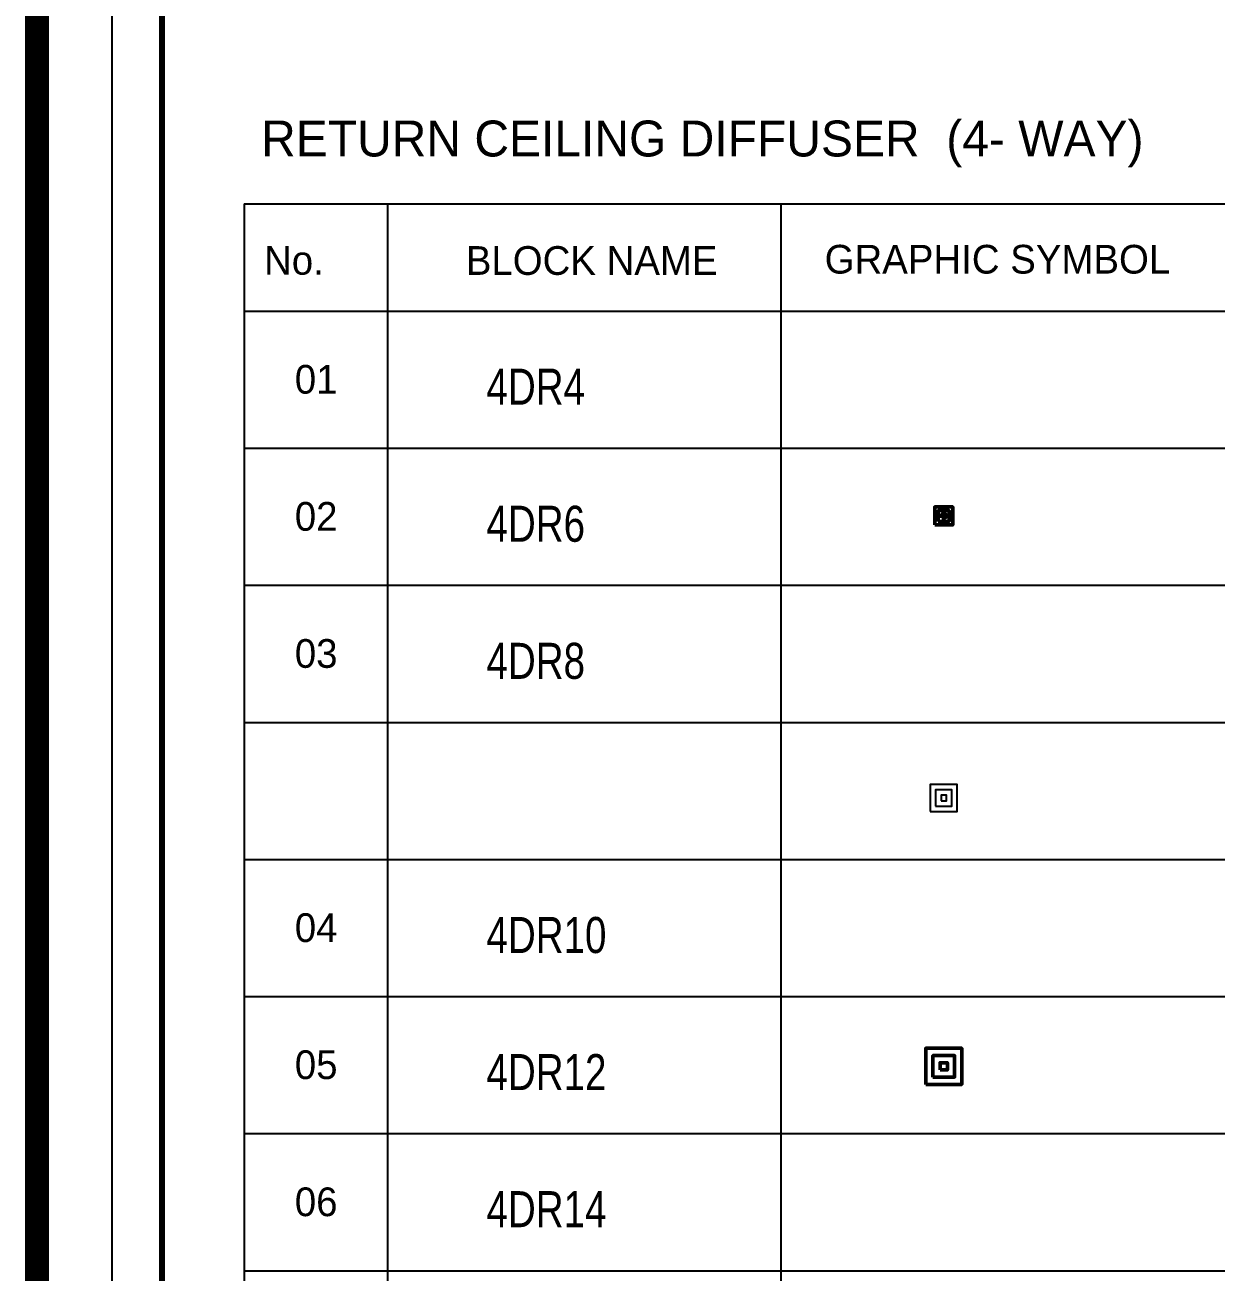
# Model space of a CAD drawing. Header units: millimetres. Extents: x -21221 to 1625077, y -149981 to 356550.
# Drawn here: x 234748 to 244668, y 187314 to 197697 of the extents above; entities that cross this region are included whole.
import ezdxf
from ezdxf.enums import TextEntityAlignment as Align

# ---------------------------------------------------------------- set-up
doc = ezdxf.new("R2010")
doc.units = ezdxf.units.MM
doc.header["$LTSCALE"] = 1000
doc.header["$MEASUREMENT"] = 0
doc.layers.get('0').update_dxf_attribs({"linetype": 'CONTINUOUS'})
for name, color, linetype in [('12- EQUIPMENT HVAC', 12, 'CONTINUOUS'), ('150-FRAM-PLAN-0-2', 150, 'CONTINUOUS'), ('200-FRAME-PLAN-1-0-0-6', 200, 'CONTINUOUS'), ('4-TEXT-HVAC', 4, 'CONTINUOUS'), ('40-REFERENCE-DRAWINGS-0-35', 40, 'CONTINUOUS'), ('43-REFERENCE-0-33', 43, 'CONTINUOUS'), ('70-FRAM-DETAIL-0-45', 70, 'CONTINUOUS')]:
    doc.layers.add(name, color=color, linetype=linetype)
doc.layers.add('6-RETURN-DUCT', color=6, linetype='CONTINUOUS', lineweight=50)
doc.styles.add('STENCIL', font='stencil.shx')
doc.styles.add('style2', font='stencil.shx')

# ---------------------------------------------------------------- blocks, each defined once
blk = doc.blocks.new('4DR6')
at = {"color": 13}
for points in [[(0, 112, 0, 32.1, 0), (0, 191, 0, 0, 0), (0, 221, 0, 0, 0), (16, 237, 0, 0, 0), (-16, 237, 0, 0, 0), (0, 253, 0, 0, 0), (0, 293, 0, 0, 0)], [(-112, 0, 0, 32.1, 0), (-191, 0, 0, 0, 0), (-221, 0, 0, 0, 0), (-237, -16, 0, 0, 0), (-237, 16, 0, 0, 0), (-253, 0, 0, 0, 0), (-293, 0, 0, 0, 0)], [(112, 0, 0, 32.1, 0), (191, 0, 0, 0, 0), (221, 0, 0, 0, 0), (237, -16, 0, 0, 0), (237, 16, 0, 0, 0), (253, 0, 0, 0, 0), (293, 0, 0, 0, 0)], [(0, -112, 0, 32.1, 0), (0, -191, 0, 0, 0), (0, -221, 0, 0, 0), (16, -237, 0, 0, 0), (-16, -237, 0, 0, 0), (0, -253, 0, 0, 0), (0, -293, 0, 0, 0)]]:
    blk.add_lwpolyline(points, format="xyseb", dxfattribs=at)
at = {"color": 12}
blk.add_lwpolyline([(-75, -75), (75, -75), (75, 75), (-75, 75)], close=True, dxfattribs=at)
at = {"color": 13}
for points in [[(-45, -45), (45, -45), (45, 45), (-45, 45)], [(-15, -15), (15, -15), (15, 15), (-15, 15)]]:
    blk.add_lwpolyline(points, close=True, dxfattribs=at)
blk = doc.blocks.new('4DR12')
at = {"color": 13}
for points in [[(0, 250, 0, 85.5, 0), (0, 459, 0, 0, 0), (0, 587, 0, 0, 0), (-43, 630, 0, 0, 0), (43, 630, 0, 0, 0), (0, 672, 0, 0, 0), (0, 801, 0, 0, 0)], [(-250, 0, 0, 85.5, 0), (-459, 0, 0, 0, 0), (-587, 0, 0, 0, 0), (-630, -43, 0, 0, 0), (-630, 43, 0, 0, 0), (-672, 0, 0, 0, 0), (-801, 0, 0, 0, 0)], [(250, 0, 0, 85.5, 0), (459, 0, 0, 0, 0), (587, 0, 0, 0, 0), (630, -43, 0, 0, 0), (630, 43, 0, 0, 0), (672, 0, 0, 0, 0), (801, 0, 0, 0, 0)], [(0, -250, 0, 85.5, 0), (0, -459, 0, 0, 0), (0, -587, 0, 0, 0), (-43, -630, 0, 0, 0), (43, -630, 0, 0, 0), (0, -672, 0, 0, 0), (0, -801, 0, 0, 0)]]:
    blk.add_lwpolyline(points, format="xyseb", dxfattribs=at)
at = {"color": 12}
blk.add_lwpolyline([(-150, -150), (150, -150), (150, 150), (-150, 150)], close=True, dxfattribs=at)
at = {"color": 13}
for points in [[(-90, -90), (90, -90), (90, 90), (-90, 90)], [(-30, -30), (30, -30), (30, 30), (-30, 30)]]:
    blk.add_lwpolyline(points, close=True, dxfattribs=at)
blk = doc.blocks.new('4DR14')
at = {"color": 13}
for points in [[(0, 247, 0, 48.1, 0), (0, 365, 0, 0, 0), (0, 410, 0, 0, 0), (24, 434, 0, 0, 0), (-24, 434, 0, 0, 0), (0, 458, 0, 0, 0), (0, 518, 0, 0, 0)], [(-231, 16, 0, 48.1, 0), (-349, 16, 0, 0, 0), (-394, 16, 0, 0, 0), (-418, -8, 0, 0, 0), (-418, 40, 0, 0, 0), (-442, 16, 0, 0, 0), (-502, 16, 0, 0, 0)], [(231, 16, 0, 48.1, 0), (349, 16, 0, 0, 0), (394, 16, 0, 0, 0), (418, -8, 0, 0, 0), (418, 40, 0, 0, 0), (442, 16, 0, 0, 0), (502, 16, 0, 0, 0)], [(0, -215, 0, 48.1, 0), (0, -332, 0, 0, 0), (0, -377, 0, 0, 0), (24, -401, 0, 0, 0), (-24, -401, 0, 0, 0), (0, -426, 0, 0, 0), (0, -485, 0, 0, 0)]]:
    blk.add_lwpolyline(points, format="xyseb", dxfattribs=at)
at = {"color": 12}
blk.add_lwpolyline([(-175, -159), (175, -159), (175, 191), (-175, 191)], close=True, dxfattribs=at)
at = {"color": 13}
for points in [[(-105, -89), (105, -89), (105, 121), (-105, 121)], [(-35, -19), (35, -19), (35, 51), (-35, 51)]]:
    blk.add_lwpolyline(points, close=True, dxfattribs=at)
blk = doc.blocks.new('4DR9')
at = {"color": 13}
for points in [[(4, 155, 0, 36.1, 0), (4, 243, 0, 0, 0), (4, 276, 0, 0, 0), (22, 294, 0, 0, 0), (-14, 294, 0, 0, 0), (4, 312, 0, 0, 0), (4, 357, 0, 0, 0)], [(-151, 0, 0, 36.1, 0), (-239, 0, 0, 0, 0), (-272, 0, 0, 0, 0), (-290, -18, 0, 0, 0), (-290, 18, 0, 0, 0), (-308, 0, 0, 0, 0), (-353, 0, 0, 0, 0)], [(159, 0, 0, 36.1, 0), (247, 0, 0, 0, 0), (281, 0, 0, 0, 0), (299, -18, 0, 0, 0), (299, 18, 0, 0, 0), (317, 0, 0, 0, 0), (362, 0, 0, 0, 0)], [(4, -155, 0, 36.1, 0), (4, -243, 0, 0, 0), (4, -276, 0, 0, 0), (22, -294, 0, 0, 0), (-14, -294, 0, 0, 0), (4, -312, 0, 0, 0), (4, -357, 0, 0, 0)]]:
    blk.add_lwpolyline(points, format="xyseb", dxfattribs=at)
at = {"color": 12}
blk.add_lwpolyline([(-108, -113), (117, -113), (117, 113), (-108, 113)], close=True, dxfattribs=at)
at = {"color": 13}
for points in [[(-63, -68), (72, -68), (72, 68), (-63, 68)], [(-18, -23), (27, -23), (27, 23), (-18, 23)]]:
    blk.add_lwpolyline(points, close=True, dxfattribs=at)

msp = doc.modelspace()

# ---------------------------------------------------------------- linework, layer by layer
at = {"layer": '12- EQUIPMENT HVAC', "color": 212, "const_width": 200}
msp.add_lwpolyline([(314609.5, 173022.5), (293564.5, 173022.5), (293564.5, 208160), (234848.5, 208160), (234848.5, 124323.5), (314609.5, 124323.5), (314609.5, 173022.5)], dxfattribs=at)
at = {"layer": '150-FRAM-PLAN-0-2'}
msp.add_lwpolyline([(263432.8, 207469), (235471.4, 207469), (235471.4, 167303.3), (263432.8, 167303.3)], close=True, dxfattribs=at)
at = {"layer": '200-FRAME-PLAN-1-0-0-6', "const_width": 52.3}
msp.add_lwpolyline([(263014.2, 207050.4), (235890, 207050.4), (235890, 167721.9), (263014.2, 167721.9)], close=True, dxfattribs=at)
at = {"layer": '70-FRAM-DETAIL-0-45'}
for p, q in [((236573, 196209), (236573, 168740.1)), ((236573, 196209), (262324.5, 196209)), ((237768.3, 196209), (237768.3, 168740.1)), ((241047.4, 168740.1), (241047.4, 196209)), ((236573, 195314.3), (262324.5, 195314.3))]:
    msp.add_line(p, q, dxfattribs=at)
at = {"layer": '70-FRAM-DETAIL-0-45', "color": 9}
for p, q in [((236573, 194173), (262324.5, 194173)), ((236573, 193031.7), (262324.5, 193031.7)), ((236573, 191890.5), (262324.5, 191890.5)), ((236573, 190749.2), (262324.5, 190749.2)), ((236573, 189607.9), (262324.5, 189607.9)), ((236573, 188466.7), (262324.5, 188466.7)), ((236573, 187325.4), (262324.5, 187325.4))]:
    msp.add_line(p, q, dxfattribs=at)

# ---------------------------------------------------------------- block references
at = {"layer": '150-FRAM-PLAN-0-2'}
msp.add_blockref('4DR9', (242395.8, 191261), dxfattribs=at)
at = {"layer": '6-RETURN-DUCT'}
for name, p in [('4DR6', (242400, 193609.3)), ('4DR12', (242400.3, 189027.1)), ('4DR14', (245113.8, 187903))]:
    msp.add_blockref(name, p, dxfattribs=at)

# ---------------------------------------------------------------- texts
at = {"layer": '4-TEXT-HVAC', "color": 4, "style": 'style2', "width": 0.8}
for s, p in [('4DR4', (238592.2, 194535.6)), ('4DR6', (238592.2, 193394.3)), ('4DR8', (238592.2, 192253)), ('4DR10', (238592.2, 189970.5)), ('4DR12', (238592.2, 188829.2)), ('4DR14', (238592.2, 187688))]:
    msp.add_text(s, height=300, dxfattribs=at).set_placement(p)
at = {"layer": '40-REFERENCE-DRAWINGS-0-35', "lineweight": 35, "style": 'STENCIL'}
msp.add_text('RETURN CEILING DIFFUSER  (4- WAY)', height=298.828, dxfattribs=at).set_placement((236715.4, 196602))
for s, height, p in [('No.', 239.06, (236988.8, 195735.9)), ('BLOCK NAME', 239.06, (239468.1, 195735.9)), ('GRAPHIC SYMBOL', 239.062, (242847.3, 195746.6))]:
    msp.add_text(s, height=height, dxfattribs=at).set_placement(p, align=Align.MIDDLE)
at = {"layer": '43-REFERENCE-0-33', "color": 4, "style": 'STENCIL'}
for s, p in [('01', (237173.8, 194747)), ('02', (237173.8, 193605.7)), ('03', (237173.8, 192464.4)), ('04', (237173.8, 190181.9)), ('05', (237173.8, 189040.6)), ('06', (237173.8, 187899.4))]:
    msp.add_text(s, height=239.06, dxfattribs=at).set_placement(p, align=Align.MIDDLE)

doc.saveas('drawing.dxf')
